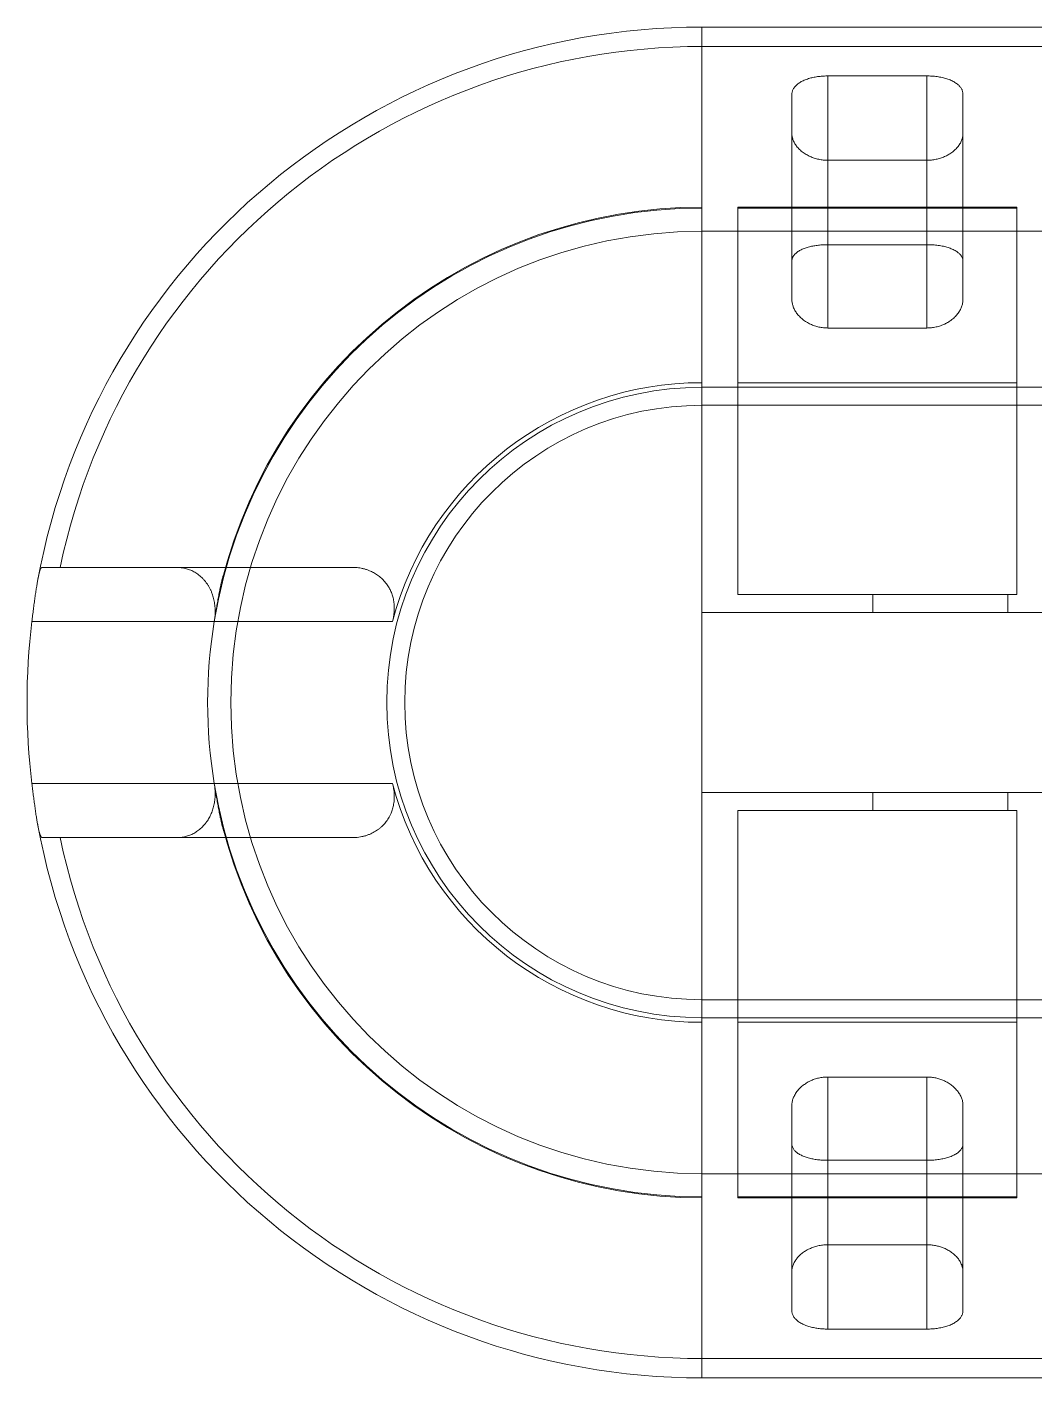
# Paper-space layout 'Presentación1' of a CAD drawing. Header units: millimetres. Extents: x 455 to 3402, y 15 to 1454.
# Drawn here: x 3119.9 to 3157.2, y 1404.3 to 1454.3 of the extents above; entities that cross this region are included whole.
import ezdxf

# ---------------------------------------------------------------- set-up
doc = ezdxf.new("R2010")
doc.units = ezdxf.units.MM

psp = doc.layouts.new('Presentación1')

# ---------------------------------------------------------------- linework, layer by layer
at = {"color": 7, "linetype": 'Continuous', "lineweight": 15}
for p, q in [((3264.878, 1454.274, -679.023), (3144.878, 1454.274, -679.023)), ((3144.878, 1440.941, -679.023), (3144.878, 1454.274, -679.023)), ((3144.878, 1404.995, -679.023), (3144.878, 1453.553, -679.023)), ((3264.878, 1453.553, -679.023), (3144.878, 1453.553, -679.023)), ((3149.544, 1452.464, -679.023), (3153.211, 1452.464, -679.023)), ((3149.544, 1452.464, -679.023), (3149.544, 1446.218, -679.023)), ((3153.211, 1452.464, -679.023), (3153.211, 1446.218, -679.023)), ((3148.211, 1450.337, -679.023), (3148.211, 1451.783, -679.023)), ((3148.211, 1451.783, -679.023), (3148.211, 1445.604, -679.023)), ((3154.544, 1451.783, -679.023), (3154.544, 1450.337, -679.023)), ((3154.544, 1451.783, -679.023), (3154.544, 1445.604, -679.023)), ((3148.211, 1450.337, -679.023), (3148.211, 1444.185, -679.023)), ((3154.544, 1450.337, -679.023), (3154.544, 1444.185, -679.023)), ((3153.211, 1449.343, -679.023), (3149.544, 1449.343, -679.023)), ((3149.544, 1449.343, -679.023), (3149.544, 1443.134, -679.023)), ((3153.211, 1449.343, -679.023), (3153.211, 1443.134, -679.023)), ((3144.878, 1447.574, -679.023), (3144.878, 1447.607, -679.023)), ((3144.878, 1447.607, -679.023), (3144.878, 1441.111, -679.023)), ((3144.878, 1447.574, -679.023), (3144.878, 1432.607, -679.023)), ((3146.211, 1447.607, -679.023), (3146.211, 1441.111, -679.023)), ((3156.544, 1447.607, -679.023), (3146.211, 1447.607, -679.023)), ((3146.211, 1447.607, -679.023), (3146.211, 1447.574, -679.023)), ((3156.544, 1447.574, -679.023), (3146.211, 1447.574, -679.023)), ((3146.211, 1433.274, -679.023), (3146.211, 1447.574, -679.023)), ((3156.544, 1441.111, -679.023), (3156.544, 1447.607, -679.023)), ((3156.544, 1447.574, -679.023), (3156.544, 1447.607, -679.023)), ((3156.544, 1447.574, -679.023), (3156.544, 1433.274, -679.023)), ((3144.878, 1440.941, -679.023), (3144.878, 1446.714, -679.023)), ((3264.878, 1446.714, -679.023), (3144.878, 1446.714, -679.023)), ((3149.544, 1446.218, -679.023), (3153.211, 1446.218, -679.023)), ((3148.211, 1444.185, -679.023), (3148.211, 1445.604, -679.023)), ((3154.544, 1445.604, -679.023), (3154.544, 1444.185, -679.023)), ((3153.211, 1443.134, -679.023), (3149.544, 1443.134, -679.023)), ((3144.878, 1441.111, -679.023), (3144.878, 1432.607, -679.023)), ((3156.544, 1441.111, -679.023), (3146.211, 1441.111, -679.023)), ((3146.211, 1433.274, -679.023), (3146.211, 1441.111, -679.023)), ((3156.544, 1441.111, -679.023), (3156.544, 1433.274, -679.023)), ((3264.878, 1440.941, -679.023), (3144.878, 1440.941, -679.023)), ((3144.878, 1440.274, -679.023), (3144.878, 1418.274, -679.023)), ((3264.878, 1440.274, -679.023), (3144.878, 1440.274, -679.023)), ((3120.451, 1434.274, -679.023), (3127.29, 1434.274, -679.023)), ((3121.119, 1434.274, -679.023), (3125.441, 1434.274, -679.023)), ((3125.441, 1434.274, -679.023), (3131.951, 1434.274, -679.023)), ((3131.951, 1434.274, -679.023), (3127.29, 1434.274, -679.023)), ((3156.544, 1433.274, -679.023), (3146.211, 1433.274, -679.023)), ((3151.211, 1433.274, -679.023), (3146.211, 1433.274, -679.023)), ((3151.211, 1433.274, -679.023), (3151.211, 1432.607, -679.023)), ((3151.211, 1433.274, -679.023), (3156.211, 1433.274, -679.023)), ((3156.211, 1433.274, -679.023), (3156.211, 1432.607, -679.023)), ((3156.544, 1433.274, -679.023), (3156.211, 1433.274, -679.023)), ((3144.878, 1432.607, -679.023), (3192.878, 1432.607, -679.023)), ((3144.878, 1432.607, -679.023), (3151.211, 1432.607, -679.023)), ((3156.211, 1432.607, -679.023), (3151.211, 1432.607, -679.023)), ((3156.211, 1432.607, -679.023), (3162.878, 1432.607, -679.023)), ((3120.075, 1432.274, -679.023), (3126.825, 1432.274, -679.023)), ((3126.828, 1432.274, -679.023), (3133.427, 1432.274, -679.023)), ((3120.075, 1426.274, -679.023), (3126.825, 1426.274, -679.023)), ((3126.828, 1426.274, -679.023), (3133.427, 1426.274, -679.023)), ((3192.878, 1425.941, -679.023), (3144.878, 1425.941, -679.023)), ((3144.878, 1425.941, -679.023), (3144.878, 1417.437, -679.023)), ((3151.211, 1425.941, -679.023), (3144.878, 1425.941, -679.023)), ((3144.878, 1425.941, -679.023), (3144.878, 1410.974, -679.023)), ((3156.211, 1425.941, -679.023), (3151.211, 1425.941, -679.023)), ((3151.211, 1425.941, -679.023), (3151.211, 1425.274, -679.023)), ((3162.878, 1425.941, -679.023), (3156.211, 1425.941, -679.023)), ((3156.211, 1425.941, -679.023), (3156.211, 1425.274, -679.023)), ((3146.211, 1425.274, -679.023), (3151.211, 1425.274, -679.023)), ((3146.211, 1425.274, -679.023), (3156.544, 1425.274, -679.023)), ((3146.211, 1417.437, -679.023), (3146.211, 1425.274, -679.023)), ((3146.211, 1410.974, -679.023), (3146.211, 1425.274, -679.023)), ((3151.211, 1425.274, -679.023), (3156.211, 1425.274, -679.023)), ((3156.211, 1425.274, -679.023), (3156.544, 1425.274, -679.023)), ((3156.544, 1425.274, -679.023), (3156.544, 1410.974, -679.023)), ((3156.544, 1425.274, -679.023), (3156.544, 1417.437, -679.023)), ((3120.451, 1424.274, -679.023), (3127.29, 1424.274, -679.023)), ((3125.441, 1424.274, -679.023), (3121.119, 1424.274, -679.023)), ((3125.441, 1424.274, -679.023), (3131.951, 1424.274, -679.023)), ((3127.29, 1424.274, -679.023), (3131.951, 1424.274, -679.023)), ((3264.878, 1418.274, -679.023), (3144.878, 1418.274, -679.023)), ((3264.878, 1417.607, -679.023), (3144.878, 1417.607, -679.023)), ((3144.878, 1417.607, -679.023), (3144.878, 1404.274, -679.023)), ((3144.878, 1417.607, -679.023), (3144.878, 1411.834, -679.023)), ((3144.878, 1410.941, -679.023), (3144.878, 1417.437, -679.023)), ((3146.211, 1417.437, -679.023), (3146.211, 1410.941, -679.023)), ((3156.544, 1417.437, -679.023), (3146.211, 1417.437, -679.023)), ((3156.544, 1410.941, -679.023), (3156.544, 1417.437, -679.023)), ((3153.211, 1415.413, -679.023), (3149.544, 1415.413, -679.023)), ((3149.544, 1409.205, -679.023), (3149.544, 1415.413, -679.023)), ((3153.211, 1409.205, -679.023), (3153.211, 1415.413, -679.023)), ((3148.211, 1414.363, -679.023), (3148.211, 1412.944, -679.023)), ((3148.211, 1408.21, -679.023), (3148.211, 1414.363, -679.023)), ((3154.544, 1412.944, -679.023), (3154.544, 1414.363, -679.023)), ((3154.544, 1408.21, -679.023), (3154.544, 1414.363, -679.023)), ((3148.211, 1406.765, -679.023), (3148.211, 1412.944, -679.023)), ((3154.544, 1406.765, -679.023), (3154.544, 1412.944, -679.023)), ((3149.544, 1412.33, -679.023), (3153.211, 1412.33, -679.023)), ((3149.544, 1406.084, -679.023), (3149.544, 1412.33, -679.023)), ((3153.211, 1406.084, -679.023), (3153.211, 1412.33, -679.023)), ((3264.878, 1411.834, -679.023), (3144.878, 1411.834, -679.023)), ((3144.878, 1410.974, -679.023), (3144.878, 1410.941, -679.023)), ((3146.211, 1410.974, -679.023), (3146.211, 1410.941, -679.023)), ((3156.544, 1410.974, -679.023), (3146.211, 1410.974, -679.023)), ((3156.544, 1410.941, -679.023), (3146.211, 1410.941, -679.023)), ((3156.544, 1410.941, -679.023), (3156.544, 1410.974, -679.023)), ((3153.211, 1409.205, -679.023), (3149.544, 1409.205, -679.023)), ((3148.211, 1408.21, -679.023), (3148.211, 1406.765, -679.023)), ((3154.544, 1406.765, -679.023), (3154.544, 1408.21, -679.023)), ((3149.544, 1406.084, -679.023), (3153.211, 1406.084, -679.023)), ((3264.878, 1404.995, -679.023), (3144.878, 1404.995, -679.023)), ((3144.878, 1404.274, -679.023), (3264.878, 1404.274, -679.023))]:
    psp.add_line(p, q, dxfattribs=at)
for radius, start, end in [(25, 90, 169.6529), (24.279, 90, 168.1156), (18.3, 90, 170.5646), (18.333, 90, 165.8212), (17.44, 90, 270), (11.837, 90, 165.3185), (11.667, 90, 270), (11.667, 90, 270), (11, 90, 270), (24.983, 173.1033, 186.8967), (18.297, 170.5631, 189.4369), (18.3, 189.4354, 270), (11.837, 194.6815, 270), (25, 190.3474, 270), (18.333, 194.1788, 270), (24.279, 191.8844, 270)]:
    psp.add_arc((3144.878, 1429.274, -679.023), radius, start, end, dxfattribs=at)
for points, knots in [([(3148.211, 1451.783, -679.023), (3148.212, 1451.799, -679.023), (3148.213, 1451.832, -679.023), (3148.222, 1451.88, -679.023), (3148.237, 1451.928, -679.023), (3148.259, 1451.977, -679.023), (3148.29, 1452.026, -679.023), (3148.329, 1452.076, -679.023), (3148.376, 1452.125, -679.023), (3148.431, 1452.171, -679.023), (3148.491, 1452.213, -679.023), (3148.557, 1452.252, -679.023), (3148.627, 1452.288, -679.023), (3148.703, 1452.32, -679.023), (3148.784, 1452.35, -679.023), (3148.867, 1452.376, -679.023), (3148.95, 1452.398, -679.023), (3149.034, 1452.416, -679.023), (3149.12, 1452.431, -679.023), (3149.209, 1452.444, -679.023), (3149.296, 1452.453, -679.023), (3149.38, 1452.459, -679.023), (3149.462, 1452.463, -679.023), (3149.517, 1452.464, -679.023), (3149.544, 1452.464, -679.023)], [0, 0, 0, 0, 0.0457008, 0.0914841, 0.1372632, 0.1829595, 0.2347211, 0.2866993, 0.3387322, 0.3906757, 0.4424074, 0.4897467, 0.5372988, 0.5849054, 0.6324246, 0.6797366, 0.7215369, 0.7635114, 0.8055373, 0.8474975, 0.8892822, 0.9261761, 0.963108, 1, 1, 1, 1]), ([(3153.211, 1452.464, -679.023), (3153.241, 1452.464, -679.023), (3153.299, 1452.463, -679.023), (3153.392, 1452.459, -679.023), (3153.487, 1452.451, -679.023), (3153.586, 1452.439, -679.023), (3153.681, 1452.424, -679.023), (3153.774, 1452.405, -679.023), (3153.864, 1452.383, -679.023), (3153.95, 1452.357, -679.023), (3154.031, 1452.329, -679.023), (3154.109, 1452.297, -679.023), (3154.182, 1452.261, -679.023), (3154.251, 1452.222, -679.023), (3154.312, 1452.18, -679.023), (3154.365, 1452.138, -679.023), (3154.408, 1452.096, -679.023), (3154.445, 1452.054, -679.023), (3154.476, 1452.011, -679.023), (3154.501, 1451.967, -679.023), (3154.52, 1451.922, -679.023), (3154.534, 1451.876, -679.023), (3154.543, 1451.83, -679.023), (3154.544, 1451.799, -679.023), (3154.544, 1451.783, -679.023)], [0, 0, 0, 0, 0.03967, 0.079339, 0.124961, 0.170738, 0.216524, 0.262155, 0.308745, 0.355481, 0.402229, 0.448833, 0.498675, 0.548665, 0.598669, 0.648529, 0.692404, 0.736401, 0.780445, 0.824456, 0.868345, 0.912217, 0.956126, 1, 1, 1, 1]), ([(3149.544, 1449.343, -679.023), (3149.516, 1449.344, -679.023), (3149.459, 1449.344, -679.023), (3149.373, 1449.351, -679.023), (3149.288, 1449.362, -679.023), (3149.204, 1449.378, -679.023), (3149.121, 1449.397, -679.023), (3149.041, 1449.421, -679.023), (3148.962, 1449.449, -679.023), (3148.884, 1449.481, -679.023), (3148.807, 1449.518, -679.023), (3148.735, 1449.557, -679.023), (3148.664, 1449.603, -679.023), (3148.594, 1449.653, -679.023), (3148.526, 1449.71, -679.023), (3148.465, 1449.769, -679.023), (3148.411, 1449.829, -679.023), (3148.364, 1449.89, -679.023), (3148.324, 1449.952, -679.023), (3148.289, 1450.015, -679.023), (3148.261, 1450.078, -679.023), (3148.239, 1450.142, -679.023), (3148.223, 1450.207, -679.023), (3148.213, 1450.272, -679.023), (3148.212, 1450.316, -679.023), (3148.211, 1450.337, -679.023)], [0, 0, 0, 0, 0.036433, 0.072931, 0.109367, 0.146857, 0.184457, 0.222073, 0.259581, 0.300585, 0.341696, 0.382826, 0.423854, 0.472584, 0.521437, 0.570308, 0.619064, 0.666305, 0.713665, 0.761073, 0.808449, 0.855703, 0.903789, 0.951914, 1, 1, 1, 1]), ([(3154.544, 1450.337, -679.023), (3154.544, 1450.316, -679.023), (3154.543, 1450.272, -679.023), (3154.532, 1450.207, -679.023), (3154.516, 1450.142, -679.023), (3154.494, 1450.077, -679.023), (3154.465, 1450.013, -679.023), (3154.431, 1449.949, -679.023), (3154.39, 1449.888, -679.023), (3154.343, 1449.827, -679.023), (3154.29, 1449.768, -679.023), (3154.231, 1449.711, -679.023), (3154.166, 1449.656, -679.023), (3154.099, 1449.608, -679.023), (3154.033, 1449.565, -679.023), (3153.968, 1449.528, -679.023), (3153.9, 1449.494, -679.023), (3153.828, 1449.462, -679.023), (3153.753, 1449.433, -679.023), (3153.674, 1449.408, -679.023), (3153.591, 1449.387, -679.023), (3153.506, 1449.369, -679.023), (3153.42, 1449.356, -679.023), (3153.341, 1449.348, -679.023), (3153.272, 1449.344, -679.023), (3153.231, 1449.343, -679.023), (3153.211, 1449.343, -679.023)], [0, 0, 0, 0, 0.047962, 0.096084, 0.144283, 0.19248, 0.240592, 0.288548, 0.335637, 0.382934, 0.430311, 0.477656, 0.524879, 0.571919, 0.609369, 0.646941, 0.684535, 0.722071, 0.759492, 0.797233, 0.835157, 0.873124, 0.911012, 0.948721, 0.97436, 1, 1, 1, 1]), ([(3148.211, 1445.604, -679.023), (3148.212, 1445.619, -679.023), (3148.213, 1445.65, -679.023), (3148.223, 1445.696, -679.023), (3148.239, 1445.741, -679.023), (3148.262, 1445.786, -679.023), (3148.292, 1445.832, -679.023), (3148.332, 1445.876, -679.023), (3148.378, 1445.919, -679.023), (3148.432, 1445.96, -679.023), (3148.492, 1445.997, -679.023), (3148.556, 1446.031, -679.023), (3148.624, 1446.062, -679.023), (3148.698, 1446.09, -679.023), (3148.777, 1446.116, -679.023), (3148.857, 1446.139, -679.023), (3148.939, 1446.158, -679.023), (3149.022, 1446.174, -679.023), (3149.107, 1446.188, -679.023), (3149.195, 1446.199, -679.023), (3149.282, 1446.208, -679.023), (3149.37, 1446.214, -679.023), (3149.457, 1446.218, -679.023), (3149.515, 1446.218, -679.023), (3149.544, 1446.218, -679.023)], [0, 0, 0, 0, 0.046677, 0.093445, 0.140209, 0.18688, 0.237351, 0.288032, 0.33877, 0.38942, 0.439866, 0.486123, 0.532578, 0.579088, 0.625517, 0.671754, 0.713502, 0.755415, 0.797379, 0.839284, 0.881019, 0.920663, 0.960358, 1, 1, 1, 1]), ([(3153.211, 1446.218, -679.023), (3153.239, 1446.218, -679.023), (3153.294, 1446.218, -679.023), (3153.384, 1446.214, -679.023), (3153.48, 1446.207, -679.023), (3153.58, 1446.197, -679.023), (3153.679, 1446.184, -679.023), (3153.774, 1446.167, -679.023), (3153.866, 1446.147, -679.023), (3153.953, 1446.124, -679.023), (3154.036, 1446.098, -679.023), (3154.115, 1446.069, -679.023), (3154.189, 1446.036, -679.023), (3154.258, 1446.001, -679.023), (3154.319, 1445.963, -679.023), (3154.371, 1445.924, -679.023), (3154.414, 1445.886, -679.023), (3154.45, 1445.848, -679.023), (3154.48, 1445.808, -679.023), (3154.504, 1445.768, -679.023), (3154.522, 1445.727, -679.023), (3154.535, 1445.686, -679.023), (3154.543, 1445.645, -679.023), (3154.544, 1445.618, -679.023), (3154.544, 1445.604, -679.023)], [0, 0, 0, 0, 0.037726, 0.075451, 0.122579, 0.169871, 0.217169, 0.264303, 0.312107, 0.360066, 0.408035, 0.455852, 0.506146, 0.556594, 0.607055, 0.657366, 0.700834, 0.744426, 0.788066, 0.831672, 0.875153, 0.916757, 0.958394, 1, 1, 1, 1]), ([(3149.544, 1443.134, -679.023), (3149.516, 1443.135, -679.023), (3149.46, 1443.136, -679.023), (3149.377, 1443.143, -679.023), (3149.293, 1443.154, -679.023), (3149.211, 1443.17, -679.023), (3149.131, 1443.19, -679.023), (3149.052, 1443.214, -679.023), (3148.974, 1443.243, -679.023), (3148.898, 1443.276, -679.023), (3148.826, 1443.313, -679.023), (3148.754, 1443.354, -679.023), (3148.682, 1443.401, -679.023), (3148.611, 1443.454, -679.023), (3148.547, 1443.509, -679.023), (3148.488, 1443.567, -679.023), (3148.434, 1443.626, -679.023), (3148.386, 1443.688, -679.023), (3148.344, 1443.75, -679.023), (3148.307, 1443.814, -679.023), (3148.276, 1443.879, -679.023), (3148.252, 1443.942, -679.023), (3148.234, 1444.004, -679.023), (3148.221, 1444.064, -679.023), (3148.213, 1444.125, -679.023), (3148.212, 1444.165, -679.023), (3148.211, 1444.185, -679.023)], [0, 0, 0, 0, 0.035227, 0.070455, 0.106287, 0.142229, 0.178188, 0.214038, 0.252355, 0.290771, 0.329205, 0.367547, 0.413061, 0.458723, 0.504459, 0.55017, 0.595728, 0.642008, 0.688399, 0.734833, 0.781239, 0.827533, 0.870622, 0.913767, 0.956911, 1, 1, 1, 1]), ([(3154.544, 1444.185, -679.023), (3154.544, 1444.163, -679.023), (3154.543, 1444.119, -679.023), (3154.533, 1444.052, -679.023), (3154.517, 1443.985, -679.023), (3154.495, 1443.919, -679.023), (3154.467, 1443.852, -679.023), (3154.433, 1443.787, -679.023), (3154.393, 1443.721, -679.023), (3154.346, 1443.657, -679.023), (3154.293, 1443.594, -679.023), (3154.234, 1443.532, -679.023), (3154.168, 1443.473, -679.023), (3154.102, 1443.421, -679.023), (3154.036, 1443.376, -679.023), (3153.972, 1443.336, -679.023), (3153.904, 1443.299, -679.023), (3153.833, 1443.265, -679.023), (3153.757, 1443.234, -679.023), (3153.677, 1443.206, -679.023), (3153.592, 1443.181, -679.023), (3153.504, 1443.162, -679.023), (3153.422, 1443.148, -679.023), (3153.347, 1443.14, -679.023), (3153.279, 1443.135, -679.023), (3153.234, 1443.135, -679.023), (3153.211, 1443.134, -679.023)], [0, 0, 0, 0, 0.047388, 0.094926, 0.142537, 0.190147, 0.237681, 0.285068, 0.332858, 0.380856, 0.428933, 0.476976, 0.524898, 0.572637, 0.609793, 0.647069, 0.684364, 0.7216, 0.758724, 0.797543, 0.836493, 0.875423, 0.914215, 0.9428, 0.971416, 1, 1, 1, 1]), ([(3120.075, 1432.274, -679.023), (3120.08, 1432.312, -679.023), (3120.089, 1432.387, -679.023), (3120.103, 1432.5, -679.023), (3120.117, 1432.612, -679.023), (3120.131, 1432.724, -679.023), (3120.145, 1432.833, -679.023), (3120.16, 1432.941, -679.023), (3120.174, 1433.047, -679.023), (3120.188, 1433.15, -679.023), (3120.202, 1433.251, -679.023), (3120.217, 1433.348, -679.023), (3120.231, 1433.442, -679.023), (3120.245, 1433.532, -679.023), (3120.259, 1433.618, -679.023), (3120.273, 1433.7, -679.023), (3120.287, 1433.777, -679.023), (3120.3, 1433.85, -679.023), (3120.314, 1433.917, -679.023), (3120.328, 1433.979, -679.023), (3120.341, 1434.036, -679.023), (3120.354, 1434.086, -679.023), (3120.367, 1434.131, -679.023), (3120.38, 1434.171, -679.023), (3120.393, 1434.204, -679.023), (3120.406, 1434.23, -679.023), (3120.418, 1434.25, -679.023), (3120.429, 1434.264, -679.023), (3120.44, 1434.272, -679.023), (3120.447, 1434.273, -679.023), (3120.451, 1434.274, -679.023)], [0, 0, 0, 0, 0.035997, 0.072108, 0.108276, 0.144445, 0.180556, 0.216553, 0.25255, 0.28866, 0.324827, 0.360995, 0.397105, 0.433101, 0.469106, 0.505224, 0.5414, 0.577577, 0.613695, 0.649699, 0.68567, 0.721755, 0.757898, 0.794041, 0.830126, 0.866097, 0.899549, 0.933048, 0.966547, 1, 1, 1, 1]), ([(3120.451, 1434.274, -679.023), (3120.46, 1434.274, -679.023), (3120.477, 1434.274, -679.023), (3120.509, 1434.274, -679.023), (3120.542, 1434.274, -679.023), (3120.575, 1434.274, -679.023), (3120.608, 1434.274, -679.023), (3120.642, 1434.274, -679.023), (3120.684, 1434.274, -679.023), (3120.734, 1434.274, -679.023), (3120.793, 1434.274, -679.023), (3120.854, 1434.274, -679.023), (3120.916, 1434.274, -679.023), (3120.98, 1434.274, -679.023), (3121.047, 1434.274, -679.023), (3121.095, 1434.274, -679.023), (3121.119, 1434.274, -679.023)], [0, 0, 0, 0, 0.079036, 0.158079, 0.237115, 0.29651, 0.355904, 0.415068, 0.474232, 0.554262, 0.634298, 0.714327, 0.785706, 0.857083, 0.928541, 1, 1, 1, 1]), ([(3125.441, 1434.274, -679.023), (3125.477, 1434.273, -679.023), (3125.547, 1434.271, -679.023), (3125.653, 1434.258, -679.023), (3125.749, 1434.239, -679.023), (3125.837, 1434.215, -679.023), (3125.915, 1434.187, -679.023), (3125.993, 1434.155, -679.023), (3126.07, 1434.116, -679.023), (3126.147, 1434.071, -679.023), (3126.223, 1434.019, -679.023), (3126.297, 1433.961, -679.023), (3126.369, 1433.897, -679.023), (3126.438, 1433.826, -679.023), (3126.501, 1433.75, -679.023), (3126.56, 1433.67, -679.023), (3126.614, 1433.587, -679.023), (3126.663, 1433.497, -679.023), (3126.709, 1433.402, -679.023), (3126.747, 1433.307, -679.023), (3126.778, 1433.213, -679.023), (3126.803, 1433.121, -679.023), (3126.824, 1433.025, -679.023), (3126.841, 1432.927, -679.023), (3126.852, 1432.825, -679.023), (3126.859, 1432.718, -679.023), (3126.86, 1432.608, -679.023), (3126.855, 1432.496, -679.023), (3126.845, 1432.385, -679.023), (3126.834, 1432.311, -679.023), (3126.828, 1432.274, -679.023)], [0, 0, 0, 0, 0.04714, 0.09431, 0.141447, 0.17771, 0.214004, 0.250295, 0.286553, 0.324588, 0.362739, 0.400931, 0.439103, 0.477206, 0.515209, 0.550578, 0.586063, 0.621567, 0.657014, 0.692351, 0.722167, 0.752084, 0.782027, 0.811926, 0.841726, 0.87329, 0.904986, 0.93673, 0.968432, 1, 1, 1, 1]), ([(3127.29, 1434.274, -679.023), (3127.287, 1434.273, -679.023), (3127.281, 1434.272, -679.023), (3127.271, 1434.263, -679.023), (3127.26, 1434.247, -679.023), (3127.248, 1434.225, -679.023), (3127.235, 1434.197, -679.023), (3127.221, 1434.163, -679.023), (3127.206, 1434.123, -679.023), (3127.191, 1434.078, -679.023), (3127.175, 1434.027, -679.023), (3127.158, 1433.971, -679.023), (3127.141, 1433.908, -679.023), (3127.122, 1433.84, -679.023), (3127.109, 1433.79, -679.023), (3127.103, 1433.765, -679.023)], [0, 0, 0, 0, 0.075549, 0.151157, 0.226707, 0.304476, 0.382308, 0.460077, 0.535616, 0.611212, 0.686751, 0.764432, 0.842176, 0.919858, 1, 1, 1, 1]), ([(3133.427, 1432.274, -679.023), (3133.435, 1432.305, -679.023), (3133.45, 1432.367, -679.023), (3133.468, 1432.46, -679.023), (3133.481, 1432.554, -679.023), (3133.489, 1432.648, -679.023), (3133.493, 1432.742, -679.023), (3133.491, 1432.834, -679.023), (3133.485, 1432.925, -679.023), (3133.473, 1433.014, -679.023), (3133.457, 1433.101, -679.023), (3133.437, 1433.185, -679.023), (3133.412, 1433.265, -679.023), (3133.384, 1433.342, -679.023), (3133.353, 1433.415, -679.023), (3133.318, 1433.486, -679.023), (3133.276, 1433.559, -679.023), (3133.227, 1433.634, -679.023), (3133.171, 1433.71, -679.023), (3133.11, 1433.78, -679.023), (3133.047, 1433.846, -679.023), (3132.981, 1433.906, -679.023), (3132.911, 1433.962, -679.023), (3132.839, 1434.013, -679.023), (3132.763, 1434.06, -679.023), (3132.686, 1434.102, -679.023), (3132.597, 1434.144, -679.023), (3132.497, 1434.184, -679.023), (3132.385, 1434.218, -679.023), (3132.274, 1434.244, -679.023), (3132.165, 1434.261, -679.023), (3132.058, 1434.272, -679.023), (3131.986, 1434.273, -679.023), (3131.951, 1434.274, -679.023)], [0, 0, 0, 0, 0.026227, 0.052546, 0.07889, 0.105195, 0.131411, 0.157662, 0.184004, 0.210384, 0.236738, 0.262999, 0.288745, 0.314553, 0.340392, 0.366218, 0.391981, 0.424932, 0.45797, 0.491075, 0.524203, 0.557298, 0.590286, 0.62467, 0.659085, 0.693505, 0.727894, 0.775028, 0.822194, 0.869333, 0.912881, 0.95645, 1, 1, 1, 1]), ([(3127.103, 1433.765, -679.023), (3127.097, 1433.739, -679.023), (3127.084, 1433.688, -679.023), (3127.065, 1433.606, -679.023), (3127.047, 1433.52, -679.023), (3127.028, 1433.428, -679.023), (3127.009, 1433.332, -679.023), (3126.991, 1433.233, -679.023), (3126.972, 1433.131, -679.023), (3126.954, 1433.028, -679.023), (3126.935, 1432.922, -679.023), (3126.916, 1432.813, -679.023), (3126.897, 1432.701, -679.023), (3126.88, 1432.599, -679.023), (3126.865, 1432.509, -679.023), (3126.852, 1432.431, -679.023), (3126.839, 1432.353, -679.023), (3126.83, 1432.3, -679.023), (3126.825, 1432.274, -679.023)], [0, 0, 0, 0, 0.066779, 0.13361, 0.200389, 0.269107, 0.337883, 0.406602, 0.473381, 0.540212, 0.606992, 0.675712, 0.744489, 0.813209, 0.859767, 0.906324, 0.953162, 1, 1, 1, 1]), ([(3120.451, 1424.274, -679.023), (3120.447, 1424.274, -679.023), (3120.439, 1424.276, -679.023), (3120.427, 1424.286, -679.023), (3120.415, 1424.302, -679.023), (3120.403, 1424.324, -679.023), (3120.39, 1424.352, -679.023), (3120.377, 1424.387, -679.023), (3120.364, 1424.428, -679.023), (3120.351, 1424.474, -679.023), (3120.337, 1424.527, -679.023), (3120.324, 1424.585, -679.023), (3120.31, 1424.648, -679.023), (3120.297, 1424.716, -679.023), (3120.283, 1424.789, -679.023), (3120.269, 1424.868, -679.023), (3120.255, 1424.951, -679.023), (3120.241, 1425.038, -679.023), (3120.227, 1425.129, -679.023), (3120.213, 1425.223, -679.023), (3120.199, 1425.321, -679.023), (3120.185, 1425.422, -679.023), (3120.171, 1425.526, -679.023), (3120.156, 1425.633, -679.023), (3120.142, 1425.741, -679.023), (3120.128, 1425.849, -679.023), (3120.115, 1425.955, -679.023), (3120.101, 1426.061, -679.023), (3120.088, 1426.167, -679.023), (3120.08, 1426.238, -679.023), (3120.075, 1426.274, -679.023)], [0, 0, 0, 0, 0.035874, 0.071862, 0.107907, 0.143953, 0.179941, 0.215816, 0.251687, 0.287671, 0.323712, 0.359753, 0.395738, 0.431609, 0.467544, 0.503592, 0.539697, 0.575802, 0.611851, 0.647786, 0.683769, 0.719866, 0.756021, 0.792176, 0.828273, 0.864256, 0.898169, 0.932128, 0.966088, 1, 1, 1, 1]), ([(3126.828, 1426.274, -679.023), (3126.834, 1426.24, -679.023), (3126.844, 1426.171, -679.023), (3126.854, 1426.068, -679.023), (3126.859, 1425.965, -679.023), (3126.86, 1425.863, -679.023), (3126.855, 1425.762, -679.023), (3126.846, 1425.663, -679.023), (3126.832, 1425.566, -679.023), (3126.814, 1425.471, -679.023), (3126.791, 1425.38, -679.023), (3126.764, 1425.291, -679.023), (3126.733, 1425.205, -679.023), (3126.698, 1425.122, -679.023), (3126.659, 1425.043, -679.023), (3126.618, 1424.969, -679.023), (3126.57, 1424.892, -679.023), (3126.515, 1424.815, -679.023), (3126.453, 1424.739, -679.023), (3126.387, 1424.669, -679.023), (3126.319, 1424.605, -679.023), (3126.248, 1424.547, -679.023), (3126.176, 1424.495, -679.023), (3126.103, 1424.45, -679.023), (3126.03, 1424.411, -679.023), (3125.956, 1424.377, -679.023), (3125.88, 1424.347, -679.023), (3125.802, 1424.323, -679.023), (3125.722, 1424.303, -679.023), (3125.642, 1424.288, -679.023), (3125.568, 1424.279, -679.023), (3125.501, 1424.275, -679.023), (3125.461, 1424.274, -679.023), (3125.441, 1424.274, -679.023)], [0, 0, 0, 0, 0.029179, 0.058462, 0.087779, 0.117058, 0.146232, 0.175379, 0.204621, 0.233903, 0.263161, 0.292322, 0.321934, 0.351616, 0.381333, 0.411035, 0.440664, 0.477361, 0.514158, 0.551027, 0.587918, 0.624767, 0.661497, 0.696652, 0.731839, 0.76703, 0.802189, 0.838352, 0.874545, 0.910739, 0.946905, 0.973452, 1, 1, 1, 1]), ([(3126.825, 1426.274, -679.023), (3126.832, 1426.236, -679.023), (3126.844, 1426.162, -679.023), (3126.863, 1426.05, -679.023), (3126.882, 1425.937, -679.023), (3126.901, 1425.825, -679.023), (3126.92, 1425.713, -679.023), (3126.939, 1425.604, -679.023), (3126.957, 1425.498, -679.023), (3126.976, 1425.396, -679.023), (3126.994, 1425.295, -679.023), (3127.013, 1425.197, -679.023), (3127.032, 1425.101, -679.023), (3127.049, 1425.019, -679.023), (3127.064, 1424.95, -679.023), (3127.077, 1424.892, -679.023), (3127.09, 1424.836, -679.023), (3127.099, 1424.801, -679.023), (3127.103, 1424.783, -679.023)], [0, 0, 0, 0, 0.06678, 0.133613, 0.200393, 0.269114, 0.33789, 0.406609, 0.473391, 0.540223, 0.607005, 0.675728, 0.744508, 0.813231, 0.859783, 0.906335, 0.953167, 1, 1, 1, 1]), ([(3131.951, 1424.274, -679.023), (3131.989, 1424.275, -679.023), (3132.065, 1424.276, -679.023), (3132.179, 1424.288, -679.023), (3132.293, 1424.307, -679.023), (3132.405, 1424.335, -679.023), (3132.515, 1424.371, -679.023), (3132.616, 1424.412, -679.023), (3132.709, 1424.457, -679.023), (3132.794, 1424.506, -679.023), (3132.876, 1424.56, -679.023), (3132.956, 1424.621, -679.023), (3133.033, 1424.688, -679.023), (3133.103, 1424.759, -679.023), (3133.167, 1424.833, -679.023), (3133.225, 1424.91, -679.023), (3133.278, 1424.992, -679.023), (3133.327, 1425.079, -679.023), (3133.368, 1425.166, -679.023), (3133.402, 1425.252, -679.023), (3133.429, 1425.335, -679.023), (3133.451, 1425.42, -679.023), (3133.469, 1425.509, -679.023), (3133.483, 1425.6, -679.023), (3133.49, 1425.694, -679.023), (3133.493, 1425.789, -679.023), (3133.49, 1425.886, -679.023), (3133.482, 1425.984, -679.023), (3133.469, 1426.081, -679.023), (3133.451, 1426.178, -679.023), (3133.435, 1426.242, -679.023), (3133.427, 1426.274, -679.023)], [0, 0, 0, 0, 0.046404, 0.092925, 0.139492, 0.186045, 0.232534, 0.278919, 0.316777, 0.354745, 0.392749, 0.43073, 0.468643, 0.506466, 0.539887, 0.573414, 0.606954, 0.640437, 0.673822, 0.700895, 0.728059, 0.755242, 0.782384, 0.809438, 0.836608, 0.863884, 0.891198, 0.918478, 0.945651, 0.972825, 1, 1, 1, 1]), ([(3127.103, 1424.783, -679.023), (3127.109, 1424.759, -679.023), (3127.121, 1424.711, -679.023), (3127.139, 1424.644, -679.023), (3127.157, 1424.581, -679.023), (3127.174, 1424.524, -679.023), (3127.191, 1424.471, -679.023), (3127.206, 1424.425, -679.023), (3127.221, 1424.385, -679.023), (3127.235, 1424.351, -679.023), (3127.248, 1424.323, -679.023), (3127.26, 1424.3, -679.023), (3127.272, 1424.285, -679.023), (3127.282, 1424.275, -679.023), (3127.287, 1424.274, -679.023), (3127.29, 1424.274, -679.023)], [0, 0, 0, 0, 0.076355, 0.152766, 0.229121, 0.307669, 0.38628, 0.464827, 0.541192, 0.617617, 0.693981, 0.772618, 0.851321, 0.929957, 1, 1, 1, 1]), ([(3121.119, 1424.274, -679.023), (3121.09, 1424.274, -679.023), (3121.031, 1424.274, -679.023), (3120.95, 1424.274, -679.023), (3120.874, 1424.274, -679.023), (3120.803, 1424.274, -679.023), (3120.737, 1424.274, -679.023), (3120.679, 1424.274, -679.023), (3120.629, 1424.274, -679.023), (3120.584, 1424.274, -679.023), (3120.544, 1424.274, -679.023), (3120.509, 1424.274, -679.023), (3120.477, 1424.274, -679.023), (3120.46, 1424.274, -679.023), (3120.451, 1424.274, -679.023)], [0, 0, 0, 0, 0.087976, 0.175962, 0.263938, 0.352253, 0.440578, 0.528894, 0.607289, 0.685691, 0.764086, 0.842722, 0.921364, 1, 1, 1, 1]), ([(3149.544, 1415.413, -679.023), (3149.515, 1415.413, -679.023), (3149.457, 1415.412, -679.023), (3149.37, 1415.404, -679.023), (3149.284, 1415.392, -679.023), (3149.2, 1415.375, -679.023), (3149.119, 1415.354, -679.023), (3149.041, 1415.329, -679.023), (3148.966, 1415.301, -679.023), (3148.891, 1415.268, -679.023), (3148.817, 1415.23, -679.023), (3148.744, 1415.188, -679.023), (3148.676, 1415.142, -679.023), (3148.612, 1415.094, -679.023), (3148.548, 1415.04, -679.023), (3148.485, 1414.979, -679.023), (3148.425, 1414.911, -679.023), (3148.372, 1414.841, -679.023), (3148.327, 1414.77, -679.023), (3148.29, 1414.699, -679.023), (3148.261, 1414.631, -679.023), (3148.239, 1414.564, -679.023), (3148.223, 1414.496, -679.023), (3148.213, 1414.429, -679.023), (3148.212, 1414.385, -679.023), (3148.211, 1414.363, -679.023)], [0, 0, 0, 0, 0.036709, 0.073554, 0.110411, 0.147134, 0.183561, 0.220088, 0.256633, 0.29308, 0.334293, 0.375637, 0.417049, 0.458441, 0.499692, 0.551794, 0.604066, 0.656416, 0.708728, 0.760863, 0.808615, 0.856481, 0.904384, 0.952248, 1, 1, 1, 1]), ([(3154.544, 1414.363, -679.023), (3154.544, 1414.386, -679.023), (3154.542, 1414.433, -679.023), (3154.531, 1414.504, -679.023), (3154.514, 1414.574, -679.023), (3154.49, 1414.641, -679.023), (3154.461, 1414.707, -679.023), (3154.426, 1414.773, -679.023), (3154.385, 1414.837, -679.023), (3154.338, 1414.901, -679.023), (3154.286, 1414.961, -679.023), (3154.23, 1415.018, -679.023), (3154.171, 1415.072, -679.023), (3154.106, 1415.123, -679.023), (3154.036, 1415.172, -679.023), (3153.966, 1415.215, -679.023), (3153.897, 1415.252, -679.023), (3153.831, 1415.283, -679.023), (3153.762, 1415.312, -679.023), (3153.691, 1415.337, -679.023), (3153.616, 1415.36, -679.023), (3153.539, 1415.379, -679.023), (3153.46, 1415.394, -679.023), (3153.379, 1415.405, -679.023), (3153.297, 1415.412, -679.023), (3153.241, 1415.413, -679.023), (3153.212, 1415.413, -679.023), (3153.211, 1415.413, -679.023)], [0, 0, 0, 0, 0.05059, 0.101226, 0.151817, 0.199003, 0.24635, 0.293769, 0.341173, 0.388488, 0.435651, 0.479173, 0.522835, 0.566522, 0.610138, 0.65362, 0.687927, 0.722346, 0.756787, 0.791173, 0.825451, 0.860006, 0.894727, 0.929489, 0.964183, 0.998718, 1, 1, 1, 1]), ([(3148.211, 1412.944, -679.023), (3148.212, 1412.928, -679.023), (3148.213, 1412.895, -679.023), (3148.224, 1412.847, -679.023), (3148.242, 1412.8, -679.023), (3148.266, 1412.754, -679.023), (3148.298, 1412.71, -679.023), (3148.337, 1412.667, -679.023), (3148.383, 1412.625, -679.023), (3148.436, 1412.586, -679.023), (3148.495, 1412.548, -679.023), (3148.56, 1412.515, -679.023), (3148.629, 1412.484, -679.023), (3148.701, 1412.456, -679.023), (3148.779, 1412.431, -679.023), (3148.86, 1412.408, -679.023), (3148.943, 1412.389, -679.023), (3149.027, 1412.373, -679.023), (3149.111, 1412.359, -679.023), (3149.197, 1412.348, -679.023), (3149.285, 1412.34, -679.023), (3149.372, 1412.334, -679.023), (3149.459, 1412.33, -679.023), (3149.516, 1412.33, -679.023), (3149.544, 1412.33, -679.023)], [0, 0, 0, 0, 0.048858, 0.097879, 0.146948, 0.195953, 0.244797, 0.293817, 0.343038, 0.392312, 0.441505, 0.490501, 0.53571, 0.581106, 0.626559, 0.671936, 0.717124, 0.758099, 0.799234, 0.840416, 0.881542, 0.922509, 0.961254, 1, 1, 1, 1]), ([(3153.211, 1412.33, -679.023), (3153.239, 1412.33, -679.023), (3153.296, 1412.33, -679.023), (3153.38, 1412.334, -679.023), (3153.47, 1412.339, -679.023), (3153.564, 1412.349, -679.023), (3153.663, 1412.362, -679.023), (3153.758, 1412.378, -679.023), (3153.851, 1412.397, -679.023), (3153.939, 1412.42, -679.023), (3154.023, 1412.446, -679.023), (3154.103, 1412.474, -679.023), (3154.177, 1412.506, -679.023), (3154.246, 1412.541, -679.023), (3154.31, 1412.579, -679.023), (3154.366, 1412.62, -679.023), (3154.413, 1412.66, -679.023), (3154.451, 1412.701, -679.023), (3154.481, 1412.741, -679.023), (3154.505, 1412.782, -679.023), (3154.524, 1412.825, -679.023), (3154.536, 1412.866, -679.023), (3154.543, 1412.906, -679.023), (3154.544, 1412.931, -679.023), (3154.544, 1412.944, -679.023)], [0, 0, 0, 0, 0.038331, 0.076707, 0.115038, 0.162147, 0.209418, 0.256694, 0.303812, 0.351992, 0.400327, 0.448671, 0.496865, 0.547888, 0.599068, 0.65026, 0.7013, 0.745569, 0.789962, 0.834406, 0.878814, 0.923094, 0.961547, 1, 1, 1, 1]), ([(3149.544, 1409.205, -679.023), (3149.539, 1409.205, -679.023), (3149.504, 1409.204, -679.023), (3149.438, 1409.202, -679.023), (3149.348, 1409.194, -679.023), (3149.26, 1409.181, -679.023), (3149.174, 1409.164, -679.023), (3149.091, 1409.142, -679.023), (3149.011, 1409.117, -679.023), (3148.934, 1409.088, -679.023), (3148.857, 1409.055, -679.023), (3148.781, 1409.016, -679.023), (3148.707, 1408.973, -679.023), (3148.638, 1408.927, -679.023), (3148.575, 1408.879, -679.023), (3148.518, 1408.83, -679.023), (3148.466, 1408.779, -679.023), (3148.419, 1408.728, -679.023), (3148.376, 1408.674, -679.023), (3148.336, 1408.617, -679.023), (3148.3, 1408.554, -679.023), (3148.268, 1408.487, -679.023), (3148.243, 1408.419, -679.023), (3148.225, 1408.351, -679.023), (3148.213, 1408.282, -679.023), (3148.212, 1408.235, -679.023), (3148.211, 1408.21, -679.023)], [0, 0, 0, 0, 0.006838, 0.045146, 0.083592, 0.122049, 0.16037, 0.19849, 0.23672, 0.274966, 0.313107, 0.356341, 0.399685, 0.443046, 0.486305, 0.527964, 0.56972, 0.611518, 0.653294, 0.694971, 0.745057, 0.795279, 0.845552, 0.895783, 0.945877, 1, 1, 1, 1]), ([(3154.544, 1408.21, -679.023), (3154.544, 1408.235, -679.023), (3154.542, 1408.283, -679.023), (3154.53, 1408.356, -679.023), (3154.51, 1408.426, -679.023), (3154.485, 1408.492, -679.023), (3154.455, 1408.555, -679.023), (3154.419, 1408.617, -679.023), (3154.376, 1408.678, -679.023), (3154.328, 1408.738, -679.023), (3154.275, 1408.795, -679.023), (3154.219, 1408.847, -679.023), (3154.159, 1408.897, -679.023), (3154.094, 1408.944, -679.023), (3154.024, 1408.988, -679.023), (3153.954, 1409.027, -679.023), (3153.885, 1409.061, -679.023), (3153.817, 1409.09, -679.023), (3153.747, 1409.116, -679.023), (3153.674, 1409.139, -679.023), (3153.6, 1409.159, -679.023), (3153.524, 1409.175, -679.023), (3153.447, 1409.188, -679.023), (3153.369, 1409.197, -679.023), (3153.29, 1409.203, -679.023), (3153.237, 1409.204, -679.023), (3153.211, 1409.205, -679.023)], [0, 0, 0, 0, 0.053735, 0.107525, 0.16126, 0.208256, 0.255424, 0.302665, 0.349889, 0.397019, 0.44399, 0.486688, 0.529526, 0.572389, 0.615186, 0.657848, 0.692563, 0.727395, 0.762249, 0.79705, 0.831738, 0.865306, 0.899011, 0.932756, 0.966446, 1, 1, 1, 1]), ([(3148.211, 1406.765, -679.023), (3148.212, 1406.747, -679.023), (3148.213, 1406.711, -679.023), (3148.225, 1406.658, -679.023), (3148.243, 1406.606, -679.023), (3148.268, 1406.555, -679.023), (3148.301, 1406.505, -679.023), (3148.342, 1406.457, -679.023), (3148.39, 1406.411, -679.023), (3148.445, 1406.366, -679.023), (3148.507, 1406.324, -679.023), (3148.574, 1406.286, -679.023), (3148.646, 1406.252, -679.023), (3148.721, 1406.221, -679.023), (3148.8, 1406.192, -679.023), (3148.885, 1406.167, -679.023), (3148.97, 1406.145, -679.023), (3149.055, 1406.128, -679.023), (3149.14, 1406.113, -679.023), (3149.227, 1406.102, -679.023), (3149.315, 1406.093, -679.023), (3149.398, 1406.087, -679.023), (3149.475, 1406.084, -679.023), (3149.521, 1406.084, -679.023), (3149.544, 1406.084, -679.023)], [0, 0, 0, 0, 0.050139, 0.100447, 0.150803, 0.201094, 0.251219, 0.301542, 0.352078, 0.402667, 0.453167, 0.50346, 0.549363, 0.595469, 0.641632, 0.687707, 0.733584, 0.774216, 0.81501, 0.855857, 0.896641, 0.937259, 0.968629, 1, 1, 1, 1]), ([(3153.211, 1406.084, -679.023), (3153.242, 1406.084, -679.023), (3153.303, 1406.085, -679.023), (3153.395, 1406.089, -679.023), (3153.489, 1406.097, -679.023), (3153.584, 1406.109, -679.023), (3153.68, 1406.124, -679.023), (3153.772, 1406.142, -679.023), (3153.862, 1406.164, -679.023), (3153.948, 1406.19, -679.023), (3154.031, 1406.219, -679.023), (3154.108, 1406.25, -679.023), (3154.181, 1406.286, -679.023), (3154.249, 1406.325, -679.023), (3154.312, 1406.367, -679.023), (3154.368, 1406.412, -679.023), (3154.414, 1406.457, -679.023), (3154.452, 1406.502, -679.023), (3154.482, 1406.547, -679.023), (3154.506, 1406.592, -679.023), (3154.525, 1406.639, -679.023), (3154.537, 1406.683, -679.023), (3154.543, 1406.725, -679.023), (3154.544, 1406.751, -679.023), (3154.544, 1406.765, -679.023)], [0, 0, 0, 0, 0.04145, 0.082962, 0.124413, 0.170037, 0.215813, 0.261597, 0.307231, 0.354424, 0.401764, 0.449115, 0.496326, 0.54726, 0.598347, 0.649447, 0.700401, 0.745401, 0.790527, 0.835703, 0.880842, 0.925855, 0.962927, 1, 1, 1, 1])]:
    psp.add_open_spline(points, degree=3, knots=knots, dxfattribs=at)

doc.saveas('drawing.dxf')
